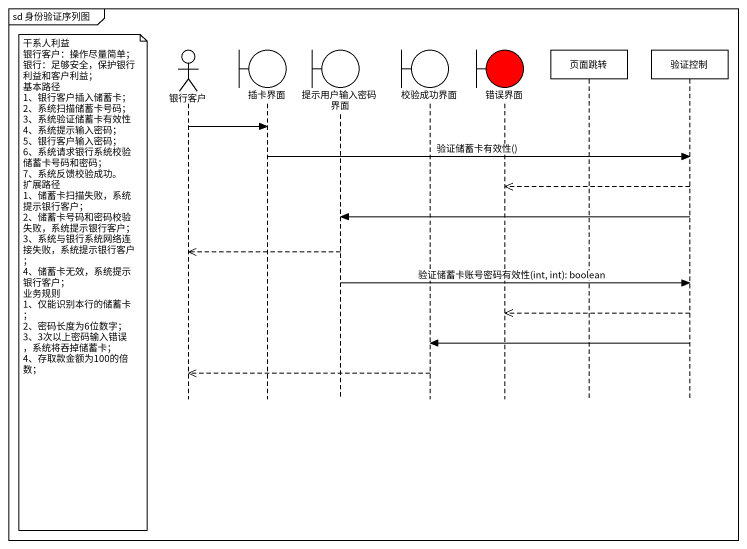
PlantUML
@startuml
mainframe sd 身份验证序列图
hide footbox
actor 银行客户
boundary 插卡界面
boundary 提示用户输入密码界面
boundary 校验成功界面
boundary 错误界面 #FF0000
participant 页面跳转
participant 验证控制

银行客户 -> 插卡界面
插卡界面 -> 验证控制 : 验证储蓄卡有效性()
验证控制 -->> 错误界面
验证控制 -> 提示用户输入密码界面
提示用户输入密码界面 -->> 银行客户
note left of 银行客户
  干系人利益
  银行客户：操作尽量简单；
  银行：足够安全，保护银行利益和客户利益；
  基本路径
  1、银行客户插入储蓄卡；
  2、系统扫描储蓄卡号码；
  3、系统验证储蓄卡有效性
  4、系统提示输入密码；
  5、银行客户输入密码；
  6、系统请求银行系统校验储蓄卡号码和密码；
  7、系统反馈校验成功。
  扩展路径
  1、储蓄卡扫描失败，系统提示银行客户；
  2、储蓄卡号码和密码校验失败，系统提示银行客户；
  3、系统与银行系统网络连接失败，系统提示银行客户；
  4、储蓄卡无效，系统提示银行客户；
  业务规则
  1、仅能识别本行的储蓄卡；
  2、密码长度为6位数字；
  3、3次以上密码输入错误，系统将吞掉储蓄卡；
  4、存取款金额为100的倍数；
end note
提示用户输入密码界面 -> 验证控制 : 验证储蓄卡账号密码有效性(int, int): boolean
验证控制 -->> 错误界面
验证控制 -> 校验成功界面
校验成功界面 -->> 银行客户
@enduml
